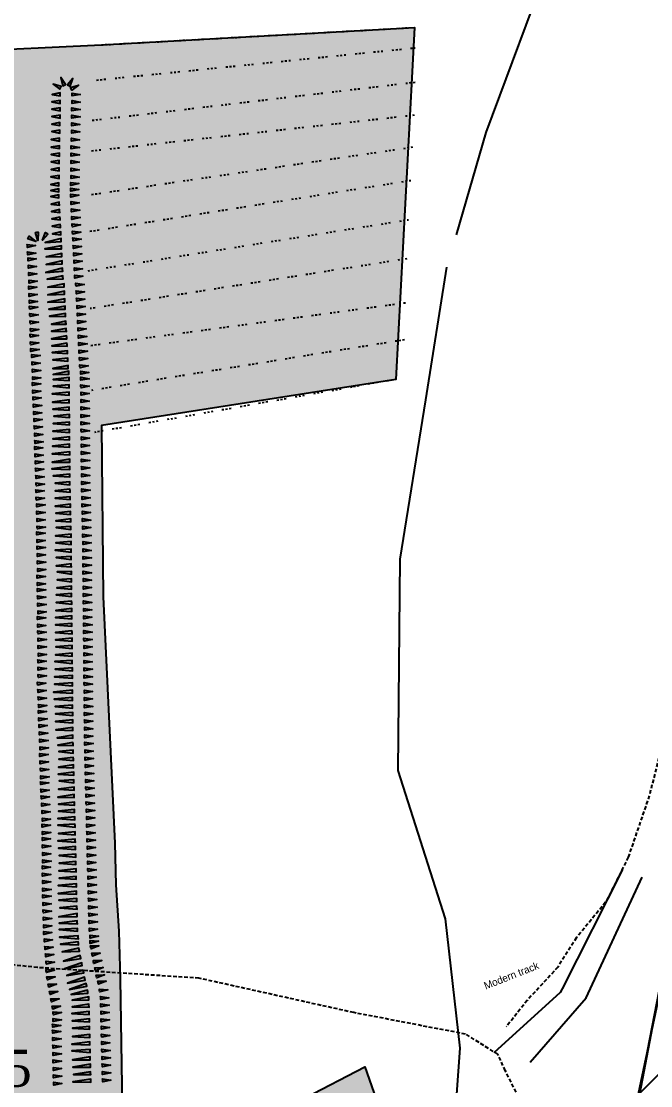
# Model space of a CAD drawing. Header units: feet. Extents: x 442639 to 445151, y 513727 to 516000.
# Drawn here: x 443902.2 to 443986.9, y 515028.6 to 515171.8 of the extents above; entities that cross this region are included whole.
import ezdxf

# ---------------------------------------------------------------- set-up
doc = ezdxf.new("R2010")
doc.units = ezdxf.units.FT
doc.header["$MEASUREMENT"] = 0
doc.linetypes.add('DASHED', pattern=[0.75, 0.5, -0.25])
doc.linetypes.add('HMBC3', pattern=[2.5, 0.25, -0.25, 0.25, -0.25, 0.25, -0.25, -1])
for name, color, linetype in [('EARTHWORKS', 7, 'CONTINUOUS'), ('EW_SURVEY2000', 40, 'CONTINUOUS'), ('FIELDBOUNDARY', 82, 'CONTINUOUS'), ('FURROW', 8, 'CONTINUOUS'), ('FW_AREA97', 8, 'CONTINUOUS'), ('HACHURE', 7, 'CONTINUOUS'), ('HEADINGS1', 7, 'CONTINUOUS'), ('PATH', 253, 'DASHED'), ('TRENCH', 1, 'CONTINUOUS')]:
    doc.layers.add(name, color=color, linetype=linetype)
doc.styles.add('MONOTXT', font='txt')
doc.styles.get("Standard").update_dxf_attribs({"font": 'times.ttf', "height": 2})

msp = doc.modelspace()

# ---------------------------------------------------------------- hatches: boundary and pattern name
at = {"layer": 'EW_SURVEY2000', "ltscale": 100}
h = msp.add_hatch(color=256, dxfattribs=at)
h.paths.add_polyline_path([(443387.49, 515117.76), (443401.94, 515116), (443428.8, 515129.76), (443458.44, 515145.99), (443467.66, 515152.82), (443474.37, 515156.42), (443492.59, 515168.41), (443569.23, 515214.18), (443562.84, 515225.56), (443541.17, 515236.56), (443533.13, 515236.09), (443513.75, 515235.02), (443496.67, 515235.9), (443480.54, 515251.5), (443472.45, 515259.77), (443467.05, 515262.62), (443447.75, 515267.72), (443430.83, 515268.38), (443415.83, 515258.34), (443372.53, 515236.03), (443370.21, 515232.87), (443369.84, 515215.28), (443369.89, 515206.05), (443371.86, 515194.23), (443371.9, 515186.32), (443373.79, 515174.04), (443375.62, 515162.58), (443378.06, 515149.15), (443380.23, 515137.18)])
h.paths.add_polyline_path([(443732.42, 514928.62), (443713.77, 514994.29), (443722.92, 515002.16), (443761.16, 515022.47), (443776.2, 515027.21), (443817.07, 515035.39), (443815.52, 515041.61), (443808.05, 515057.77), (443786.61, 515099.57), (443773.95, 515133.47), (443776.08, 515135.75), (443779.01, 515136.47), (443782.79, 515137.54), (443785.77, 515137.81), (443788.71, 515137.99), (443796.4, 515141.4), (443893.94, 515167.78), (443912.95, 515168.66), (443955.12, 515171), (443952.58, 515123.63), (443912.95, 515117.42), (443913.17, 515094.38), (443914.78, 515061.21), (443914.88, 515055.59), (443915.3, 515049.36), (443915.49, 515042.93), (443915.91, 515014.23), (443948.41, 515031.11), (443953.9, 515015.5), (443915.81, 514997.83), (443917.24, 514971.66), (443797.03, 514953.41), (443797.03, 514952.88), (443798.08, 514946.82)])
at = {"layer": 'FW_AREA97', "ltscale": 100}
h = msp.add_hatch(dxfattribs=at)
h.set_pattern_fill('ANSI31', color=8, scale=125, style=0)
h.paths.add_polyline_path([(443587.98, 515216.42), (443587.01, 515217.52), (443572.6, 515207.83), (443554.94, 515197.49), (443537.91, 515187.54), (443512.94, 515172.36), (443493.96, 515160.98), (443460.41, 515139.8), (443431.98, 515122.34), (443414.9, 515111.47), (443405.38, 515106.05), (443399.1, 515103.48), (443393.6, 515101.23), (443388.41, 515100.39), (443382.73, 515099.19), (443382.07, 515096.91), (443382.4, 515095.15), (443383.54, 515088.92), (443383.56, 515083.88), (443382.19, 515078.12), (443381.03, 515073.43), (443384.22, 515057.63), (443318.71, 515029.56), (443254, 515002.67), (443234.43, 514993.64), (443208.08, 514982), (443180.76, 514970.83), (443151.71, 514959.13), (443125.98, 514948.74), (443135.65, 514903.45), (443139.61, 514884.67), (443178.62, 514701.91), (443209.06, 514703.71), (443226.82, 514704.52), (443230.58, 514708.16), (443242.22, 514710.21), (443252.61, 514710.95), (443261.81, 514711.15), (443272.89, 514709.47), (443279.94, 514710.57), (443284.83, 514712.06), (443293.88, 514712.38), (443306.49, 514711.4), (443312.9, 514711.58), (443321.46, 514712.02), (443331.49, 514712.65), (443343.24, 514714.16), (443419.66, 514722.59), (443437.93, 514724.52), (443451.34, 514726.38), (443463.09, 514728.09), (443474.14, 514729.71), (443483.15, 514730.81), (443493.31, 514731.46), (443499.82, 514717.34), (443505.96, 514717.73), (443516.9, 514718.8), (443528.37, 514721.11), (443537.76, 514722.36), (443555.62, 514723.33), (443565.19, 514722.57), (443571.9, 514721.98), (443575.66, 514722.2), (443577.3, 514722.3), (443621.21, 514712.31), (443656.08, 514706.29), (443682.6, 514701.88), (443707.12, 514697.61), (443718.23, 514696.19), (443714.65, 514598.29), (443713.04, 514556.32), (443712.42, 514504.67), (443712.31, 514456.32), (443712.23, 514418.29), (443716.39, 514403.7), (443727.18, 514401.07), (443733.59, 514379.74), (443741.52, 514358.02), (443744.91, 514351.83), (443767.7, 514356.86), (443784.61, 514360.77), (443804.5, 514365.45), (443826.87, 514370.79), (443845.14, 514375.04), (443861.88, 514378.9), (443915.08, 514200), (443906.52, 514038.62), (443921, 514037.3), (443931.51, 514036.69), (443947.55, 514036.81), (443967.07, 514036.93), (443981.75, 514037.93), (444001.14, 514037.55), (444024.02, 514034.04), (444038.94, 514033.83), (444056.89, 514033.62), (444074.8, 514033.06), (444089.09, 514031.85), (444101.61, 514031.79), (444113.95, 514032.79), (444123.01, 514034.11), (444123.49, 514029.37), (444179.61, 514028.12), (444375.8, 514023.78), (444377.95, 514033.21), (444378.25, 514062.76), (444378.09, 514070.07), (444377.95, 514077.67), (444378.36, 514088.65), (444378.86, 514096.5), (444379.9, 514103.88), (444382.11, 514122.09), (444382.78, 514132.46), (444385.05, 514147.01), (444387.53, 514164.56), (444389.71, 514186.92), (444391.96, 514209.43), (444393.19, 514220.45), (444393.63, 514228.98), (444395.34, 514261.94), (444396.72, 514283.83), (444397.38, 514301.94), (444396.77, 514312.79), (444397.09, 514320.18), (444397.47, 514332.25), (444395.48, 514362.22), (444394.14, 514387.13), (444391.23, 514408.39), (444396.92, 514413.69), (444401.22, 514435.02), (444402.77, 514457.91), (444405.47, 514495.24), (444410.11, 514529.55), (444417.17, 514561.61), (444433.17, 514600.37), (444445.84, 514629.85), (444455.11, 514659.04), (444464.29, 514692.27), (444472.22, 514718.6), (444475.44, 514733.88), (444488.39, 514761.65), (444498.75, 514784.17), (444527.77, 514804.41), (444584.34, 514844.97), (444588.42, 514851.99), (444592.66, 514859.27), (444594.77, 514862.5), (444596.98, 514866.39), (444598.72, 514870.61), (444611.21, 514897.78), (444621.23, 514922.34), (444629.07, 514942.42), (444635.48, 514956.79), (444636.39, 514966.77), (444638.56, 514973.33), (444644.32, 514984.92), (444649.1, 514996.08), (444581.11, 515024.08), (444596.39, 515068.32), (444336.75, 515100), (444319.51, 515100.56), (444303.71, 515101.47), (444281.57, 515103.67), (444245.74, 515107.23), (444205.94, 515110.68), (444194.37, 515112.26), (444162.32, 515117.02), (444139.13, 515119.15), (444119.95, 515119.97), (444093.77, 515121.63), (444085.46, 515122.11), (444057.94, 515138.01), (444004.9, 515142.77), (444002.01, 515131.64), (444000, 515122.42), (443999.07, 515110.47), (443998.89, 515097.84), (443997.84, 515086.91), (443992.67, 515065.27), (443985.83, 515030.17), (443974.5, 514977.22), (443969.91, 514974.09), (443965.16, 514973.73), (443962.39, 514975.36), (443950.05, 514978.69), (443943.97, 514976.45), (443795.15, 514953.04), (443786.9, 514952.36), (443728.66, 514937.26), (443713.62, 514985.75), (443699.92, 514992.36), (443696.24, 515003), (443692.28, 515017.76), (443687.48, 515027.81), (443679.88, 515041.36), (443672.69, 515053.24), (443666.54, 515059.22), (443649.37, 515102.32), (443639.18, 515121.19), (443626.88, 515153.74), (443593.81, 515207.04)])
at = {"layer": 'TRENCH', "ltscale": 100}
h = msp.add_hatch(color=256, dxfattribs=at)
h.paths.add_polyline_path([(443444.35, 515139.57), (443443.37, 515141.01), (443407.55, 515121.49), (443408.2, 515120.09)])
h.paths.add_polyline_path([(443483.25, 515162), (443484.9, 515162.65), (443466.73, 515198.21), (443465.42, 515197.54)])
h.paths.add_polyline_path([(443517.75, 515184.37), (443518.62, 515182.72), (443550.31, 515203.13), (443548.72, 515204.45)])
h.paths.add_polyline_path([(443679.5, 515139.26), (443681.18, 515139.75), (443643.75, 515232.77), (443642.15, 515232.13)], flags=17)
h.paths.add_polyline_path([(443560.1, 515195.09), (443558.69, 515195.42), (443539.71, 515085.73), (443541.12, 515085.45)])
h.paths.add_polyline_path([(443441.82, 515053.5), (443442.37, 515054.81), (443429.88, 515059.6), (443429.55, 515058.14)])
h.paths.add_polyline_path([(443454.4, 515012.92), (443453.08, 515013.42), (443457.19, 515024.46), (443458.55, 515023.95)])
h.paths.add_polyline_path([(443526.59, 515085.07), (443525.15, 515084.89), (443540.61, 514936.24), (443542.14, 514936.49)])
h.paths.add_polyline_path([(443457.83, 514965.49), (443457.32, 514966.92), (443420.54, 514952.89), (443421.04, 514951.48)])
h.paths.add_polyline_path([(443586.69, 515064.09), (443587.93, 515064.66), (443598.83, 515036.69), (443597.52, 515036.26)])
h.paths.add_polyline_path([(443642.33, 515065.43), (443642.18, 515063.91), (443602.51, 515066.57), (443602.62, 515068.05)], flags=17)
h.paths.add_polyline_path([(443629.65, 515090.05), (443628.27, 515090.17), (443629.1, 515100.32), (443630.55, 515100.23)], flags=17)
h.paths.add_polyline_path([(443641.9, 515046.46), (443640.78, 515027.02), (443642.26, 515026.96), (443643.41, 515046.53)], flags=17)
h.paths.add_polyline_path([(443613.37, 514921.6), (443614.82, 514922.26), (443652.75, 514829.5), (443651.11, 514829.19)])
h.paths.add_polyline_path([(443748.7, 514887.44), (443747.54, 514886.42), (443800.31, 514826.51), (443801.53, 514827.65)])
h.paths.add_polyline_path([(443778.33, 515074.97), (443776.55, 515074.41), (443773.7, 515090.48), (443775.7, 515091.08)], flags=17)
h.paths.add_polyline_path([(443871.28, 515019.2), (443870.52, 515017.46), (443849.05, 515029.42), (443850.46, 515031.68)], flags=17)
h.paths.add_polyline_path([(443847.13, 515072.65), (443845.19, 515072.04), (443842.71, 515082.19), (443845.17, 515082.53)], flags=17)
h.paths.add_polyline_path([(444045.31, 514982.3), (444049.13, 514979.07), (444045.89, 514975.25), (444042.08, 514978.49)])
h.paths.add_polyline_path([(444115.96, 514979.57), (444120.01, 514982.5), (444122.94, 514978.45), (444118.9, 514975.52)])
h.paths.add_polyline_path([(444190.81, 514982.44), (444195.11, 514984.99), (444197.66, 514980.69), (444193.36, 514978.14)])
h.paths.add_polyline_path([(444048.71, 515084.2), (444052.38, 515087.59), (444055.78, 515083.92), (444052.1, 515080.52)])
h.paths.add_polyline_path([(444124.08, 515073.63), (444128.31, 515076.3), (444130.97, 515072.06), (444126.74, 515069.4)])
h.paths.add_polyline_path([(444049.72, 515169.78), (444054.69, 515170.27), (444055.18, 515165.3), (444050.21, 515164.81)])
h.paths.add_polyline_path([(444115.39, 515183.69), (444119.42, 515186.65), (444122.38, 515182.62), (444118.35, 515179.66)])
h.paths.add_polyline_path([(444185.17, 515149.89), (444188.84, 515153.29), (444192.23, 515149.62), (444188.56, 515146.22)])
edge = h.paths.add_edge_path()
edge.add_line((443661.11, 515245.62), (443660.64, 515247.34))
edge.add_line((443660.64, 515247.34), (443648.08, 515241.69))
edge.add_line((443648.08, 515241.69), (443637.36, 515236.49))
edge.add_line((443637.36, 515236.49), (443624.81, 515229.89))
edge.add_line((443624.81, 515229.89), (443612.5, 515223.26))
edge.add_line((443612.5, 515223.26), (443598.3, 515215.38))
edge.add_line((443598.3, 515215.38), (443599.54, 515213.85))
edge.add_line((443599.54, 515213.85), (443610.28, 515220.16))
edge.add_line((443610.28, 515220.16), (443621.44, 515226.21))
edge.add_line((443621.44, 515226.21), (443632.1, 515231.88))
edge.add_line((443632.1, 515231.88), (443644.21, 515237.87))
edge.add_line((443644.21, 515237.87), (443661.11, 515245.62))
edge.add_line((443876.09, 514893.12), (443976.09, 514893.12))

# ---------------------------------------------------------------- linework, layer by layer
at = {"layer": 'EARTHWORKS', "linetype": 'Continuous'}
for points in [[(443983.12, 515057.66), (443975, 515041.6), (443974.73, 515041.12), (443965.77, 515033)], [(443970.66, 515031.72), (443978.22, 515040.4), (443985.77, 515056.63)]]:
    msp.add_lwpolyline(points, dxfattribs=at)
at = {"layer": 'EW_SURVEY2000', "ltscale": 100}
msp.add_lwpolyline([(443893.94, 515167.78), (443912.95, 515168.66), (443955.12, 515171), (443952.58, 515123.63), (443912.95, 515117.42), (443913.17, 515094.38), (443914.78, 515061.21), (443914.88, 515055.59), (443915.3, 515049.36), (443915.49, 515042.93), (443915.91, 515014.23), (443948.41, 515031.11), (443953.9, 515015.5)], dxfattribs=at)
at = {"layer": 'FIELDBOUNDARY'}
for points in [[(443960.76, 515143.11), (443964.74, 515156.85), (443973.68, 515180.85), (443981.08, 515199.46), (443989.48, 515217.07), (443997.07, 515233.09), (444002.92, 515242.43), (444010.5, 515257.45), (444024.83, 515298.28), (444035.99, 515326.45), (444045.35, 515354.13), (444052.84, 515370.35), (444070.7, 515400.97), (444083.12, 515423.85)], [(443866.74, 514695.7), (443869.85, 514708.88), (443876.04, 514724.71), (443883.49, 514749.41), (443894.28, 514782.87), (443908.53, 514810.13), (443919.85, 514832.71), (443932.48, 514857.97), (443941.5, 514879.17), (443950.51, 514898.97), (443956.09, 514912.61), (443956.58, 514926.68), (443954.74, 514952.04), (443954.82, 514978.58), (443957.66, 515002.22), (443960.82, 515027.44), (443961.26, 515033.63), (443959.27, 515051.01), (443952.91, 515071.01), (443953.2, 515099.45), (443956.63, 515120.88), (443959.44, 515138.73)], [(443728.8, 514936.8), (443790.39, 514953.29), (443801.06, 514952.73), (443937.13, 514974.91), (443944.02, 514976.46), (443950.13, 514978.71), (443954.91, 514977.78), (443961.09, 514976.15), (443965.06, 514973.73), (443969.96, 514974.1), (443973.06, 514975.37), (443978.19, 514981.93), (443978.63, 514988.81), (443979.58, 514996.69), (443999.31, 515100.05)]]:
    msp.add_lwpolyline(points, dxfattribs=at)
at = {"layer": 'FIELDBOUNDARY', "linetype": 'Continuous', "ltscale": 100}
msp.add_lwpolyline([(443973.1, 514970.06), (444016, 515172.67)], dxfattribs=at)
at = {"layer": 'FURROW', "linetype": 'HMBC3', "flags": 128}
for points in [[(443912.95, 515168.66), (443955.12, 515171)], [(443912.3, 515163.92), (443955.21, 515168.27)], [(443911.73, 515158.51), (443955.57, 515163.69)], [(443911.64, 515154.4), (443955.67, 515159.29)], [(443911.62, 515148.52), (443955.4, 515154.99)], [(443911.41, 515143.57), (443955.15, 515150.51)], [(443911.15, 515138.26), (443954.31, 515145.13)], [(443954.08, 515139.87), (443911.46, 515133.16)], [(443911.53, 515128.21), (443953.9, 515133.96)], [(443953.74, 515128.96), (443911.62, 515122.16)], [(443952.58, 515123.63), (443912.04, 515116.5)]]:
    msp.add_lwpolyline(points, dxfattribs=at)
at = {"layer": 'FW_AREA97', "color": 8, "ltscale": 100}
msp.add_lwpolyline([(443992.67, 515065.27), (443985.83, 515030.17), (443974.5, 514977.22)], dxfattribs=at)
at = {"layer": 'HACHURE', "ltscale": 100}
for points in [[(443907.44, 515162.89), (443907.53, 515163.06), (443906.46, 515163.39), (443907.34, 515162.71)], [(443907.92, 515163.23), (443908.1, 515163.31), (443907.49, 515164.25), (443907.74, 515163.16)], [(443908.56, 515163.19), (443908.74, 515163.09), (443909.1, 515164.15), (443908.39, 515163.28)], [(443908.89, 515162.76), (443908.8, 515162.94), (443909.88, 515163.24), (443908.97, 515162.58)], [(443907.41, 515161.99), (443907.41, 515162.19), (443906.31, 515162), (443907.41, 515161.79)], [(443909.01, 515161.98), (443909.01, 515162.18), (443910.11, 515161.96), (443909.01, 515161.78)], [(443907.4, 515160.99), (443907.4, 515161.19), (443906.3, 515161), (443907.4, 515160.79)], [(443909, 515160.98), (443909, 515161.18), (443910.1, 515160.96), (443909, 515160.78)], [(443907.38, 515158.99), (443907.38, 515159.19), (443906.28, 515159), (443907.38, 515158.79)], [(443907.39, 515159.99), (443907.39, 515160.19), (443906.29, 515160), (443907.39, 515159.79)], [(443908.98, 515158.98), (443908.98, 515159.18), (443910.08, 515158.96), (443908.98, 515158.78)], [(443908.99, 515159.98), (443908.99, 515160.18), (443910.09, 515159.96), (443908.99, 515159.78)], [(443907.37, 515157.99), (443907.37, 515158.19), (443906.27, 515158), (443907.37, 515157.79)], [(443908.97, 515157.98), (443908.97, 515158.18), (443910.07, 515157.96), (443908.97, 515157.78)], [(443907.31, 515155.89), (443907.31, 515156.09), (443906.21, 515155.9), (443907.31, 515155.69)], [(443907.36, 515156.99), (443907.36, 515157.19), (443906.26, 515157), (443907.36, 515156.79)], [(443908.91, 515155.88), (443908.91, 515156.08), (443910.01, 515155.86), (443908.91, 515155.68)], [(443908.96, 515156.98), (443908.96, 515157.18), (443910.06, 515156.96), (443908.96, 515156.78)], [(443907.3, 515154.89), (443907.3, 515155.09), (443906.2, 515154.9), (443907.3, 515154.69)], [(443908.9, 515154.88), (443908.9, 515155.08), (443910, 515154.86), (443908.9, 515154.68)], [(443907.29, 515153.89), (443907.29, 515154.09), (443906.19, 515153.9), (443907.29, 515153.69)], [(443908.89, 515153.88), (443908.89, 515154.08), (443909.99, 515153.86), (443908.89, 515153.68)], [(443907.27, 515151.89), (443907.27, 515152.09), (443906.17, 515151.9), (443907.27, 515151.69)], [(443907.28, 515152.89), (443907.28, 515153.09), (443906.18, 515152.9), (443907.28, 515152.69)], [(443908.87, 515151.88), (443908.87, 515152.08), (443909.97, 515151.86), (443908.87, 515151.68)], [(443908.88, 515152.88), (443908.88, 515153.08), (443909.98, 515152.86), (443908.88, 515152.68)], [(443907.26, 515150.89), (443907.26, 515151.09), (443906.16, 515150.9), (443907.26, 515150.69)], [(443908.86, 515150.88), (443908.86, 515151.08), (443909.96, 515150.86), (443908.86, 515150.68)], [(443907.23, 515149.9), (443907.23, 515150.1), (443906.13, 515149.87), (443907.24, 515149.7)], [(443907.23, 515149.1), (443907.23, 515149.3), (443906.13, 515149.07), (443907.24, 515148.9)], [(443908.83, 515149.95), (443908.83, 515150.15), (443909.93, 515149.98), (443908.84, 515149.75)], [(443908.83, 515149.15), (443908.83, 515149.35), (443909.93, 515149.18), (443908.84, 515148.95)], [(443907.23, 515148.29), (443907.22, 515148.49), (443906.13, 515148.23), (443907.24, 515148.09)], [(443907.28, 515147.29), (443907.27, 515147.49), (443906.18, 515147.23), (443907.29, 515147.09)], [(443908.83, 515148.37), (443908.82, 515148.57), (443909.93, 515148.42), (443908.84, 515148.17)], [(443908.88, 515147.37), (443908.87, 515147.57), (443909.98, 515147.42), (443908.89, 515147.17)], [(443907.33, 515146.29), (443907.32, 515146.49), (443906.23, 515146.24), (443907.34, 515146.09)], [(443908.93, 515146.37), (443908.92, 515146.57), (443910.03, 515146.42), (443908.94, 515146.17)], [(443907.38, 515145.29), (443907.37, 515145.49), (443906.28, 515145.24), (443907.39, 515145.09)], [(443908.98, 515145.37), (443908.97, 515145.57), (443910.08, 515145.43), (443908.99, 515145.17)], [(443909.03, 515144.37), (443909.02, 515144.57), (443910.13, 515144.43), (443909.04, 515144.17)], [(443904.27, 515143.44), (443904.46, 515143.46), (443904.4, 515142.35), (443904.07, 515143.41)], [(443905.59, 515143.31), (443905.76, 515143.2), (443905.01, 515142.37), (443905.42, 515143.41)], [(443907.43, 515144.29), (443907.42, 515144.49), (443906.33, 515144.24), (443907.44, 515144.09)], [(443907.48, 515143.29), (443907.47, 515143.49), (443906.38, 515143.24), (443907.49, 515143.09)], [(443909.08, 515143.37), (443909.07, 515143.57), (443910.17, 515143.43), (443909.09, 515143.17)], [(443902.99, 515141.59), (443902.98, 515141.79), (443904.09, 515141.64), (443903, 515141.39)], [(443903.15, 515142.73), (443903.24, 515142.9), (443904.11, 515142.19), (443903.05, 515142.55)], [(443907.53, 515142.39), (443907.52, 515142.59), (443905.39, 515142.08), (443907.54, 515142.19)], [(443909.13, 515142.47), (443909.12, 515142.67), (443910.23, 515142.52), (443909.14, 515142.27)], [(443909.18, 515141.47), (443909.17, 515141.67), (443910.28, 515141.52), (443909.19, 515141.27)], [(443903.03, 515140.6), (443903.02, 515140.8), (443904.13, 515140.64), (443903.04, 515140.4)], [(443907.58, 515141.39), (443907.57, 515141.59), (443905.33, 515141.19), (443907.59, 515141.19)], [(443907.63, 515140.39), (443907.62, 515140.59), (443905.5, 515140.12), (443907.64, 515140.19)], [(443909.23, 515140.47), (443909.22, 515140.67), (443910.33, 515140.52), (443909.24, 515140.27)], [(443903.09, 515139.79), (443903.08, 515139.99), (443904.19, 515139.84), (443903.1, 515139.59)], [(443903.13, 515138.8), (443903.12, 515139), (443904.23, 515138.84), (443903.14, 515138.6)], [(443907.68, 515139.39), (443907.67, 515139.59), (443905.5, 515139.09), (443907.69, 515139.19)], [(443909.28, 515139.47), (443909.27, 515139.67), (443910.38, 515139.53), (443909.29, 515139.27)], [(443903.18, 515137.8), (443903.17, 515138), (443904.28, 515137.84), (443903.19, 515137.6)], [(443907.73, 515138.39), (443907.72, 515138.59), (443905.47, 515138.01), (443907.74, 515138.19)], [(443907.78, 515137.39), (443907.77, 515137.59), (443905.64, 515137.13), (443907.79, 515137.19)], [(443909.33, 515138.47), (443909.32, 515138.67), (443910.43, 515138.53), (443909.34, 515138.27)], [(443909.38, 515137.47), (443909.37, 515137.67), (443910.47, 515137.53), (443909.39, 515137.27)], [(443903.18, 515136), (443903.17, 515136.2), (443904.28, 515136.04), (443903.19, 515135.8)], [(443903.22, 515136.8), (443903.21, 515137), (443904.32, 515136.84), (443903.23, 515136.6)], [(443907.93, 515136.29), (443907.92, 515136.49), (443905.72, 515136.05), (443907.94, 515136.09)], [(443909.53, 515136.37), (443909.52, 515136.57), (443910.63, 515136.42), (443909.54, 515136.17)], [(443903.22, 515135), (443903.22, 515135.2), (443904.32, 515135.04), (443903.23, 515134.8)], [(443907.98, 515135.29), (443907.97, 515135.49), (443905.75, 515135), (443907.99, 515135.09)], [(443908.03, 515134.29), (443908.02, 515134.49), (443905.75, 515134.01), (443908.04, 515134.09)], [(443909.58, 515135.37), (443909.57, 515135.57), (443910.68, 515135.42), (443909.59, 515135.17)], [(443909.63, 515134.37), (443909.62, 515134.57), (443910.73, 515134.42), (443909.64, 515134.17)], [(443903.27, 515134.09), (443903.26, 515134.29), (443904.36, 515134.14), (443903.27, 515133.89)], [(443903.29, 515133.29), (443903.28, 515133.49), (443904.39, 515133.34), (443903.3, 515133.09)], [(443908.08, 515133.29), (443908.07, 515133.49), (443905.89, 515133.09), (443908.09, 515133.09)], [(443909.68, 515133.37), (443909.67, 515133.57), (443910.78, 515133.43), (443909.69, 515133.17)], [(443903.33, 515132.3), (443903.32, 515132.5), (443904.43, 515132.34), (443903.34, 515132.1)], [(443908.13, 515132.29), (443908.12, 515132.49), (443905.97, 515132.15), (443908.14, 515132.09)], [(443909.73, 515132.37), (443909.72, 515132.57), (443910.83, 515132.43), (443909.74, 515132.17)], [(443903.38, 515131.3), (443903.37, 515131.5), (443904.48, 515131.34), (443903.39, 515131.1)], [(443903.42, 515130.3), (443903.41, 515130.5), (443904.52, 515130.34), (443903.43, 515130.1)], [(443908.18, 515131.29), (443908.17, 515131.49), (443906.25, 515131.05), (443908.19, 515131.09)], [(443908.23, 515130.3), (443908.22, 515130.49), (443906.25, 515130.12), (443908.24, 515130.1)], [(443909.78, 515131.37), (443909.77, 515131.57), (443910.87, 515131.43), (443909.79, 515131.17)], [(443909.83, 515130.37), (443909.82, 515130.57), (443910.92, 515130.43), (443909.84, 515130.17)], [(443903.38, 515129.5), (443903.37, 515129.7), (443904.48, 515129.54), (443903.39, 515129.3)], [(443908.28, 515129.3), (443908.27, 515129.5), (443906.25, 515129.09), (443908.29, 515129.1)], [(443909.88, 515129.38), (443909.87, 515129.58), (443910.97, 515129.43), (443909.89, 515129.18)], [(443903.42, 515128.5), (443903.42, 515128.7), (443904.52, 515128.54), (443903.43, 515128.3)], [(443903.47, 515127.59), (443903.46, 515127.79), (443904.56, 515127.64), (443903.47, 515127.39)], [(443908.33, 515128.3), (443908.32, 515128.5), (443906.28, 515128.16), (443908.34, 515128.1)], [(443908.38, 515127.3), (443908.37, 515127.5), (443906.34, 515127.24), (443908.39, 515127.1)], [(443909.92, 515128.38), (443909.91, 515128.58), (443911.02, 515128.43), (443909.93, 515128.18)], [(443909.97, 515127.38), (443909.96, 515127.58), (443911.07, 515127.43), (443909.98, 515127.18)], [(443903.59, 515126.79), (443903.58, 515126.99), (443904.69, 515126.84), (443903.6, 515126.59)], [(443903.63, 515125.8), (443903.62, 515126), (443904.73, 515125.84), (443903.64, 515125.6)], [(443908.43, 515126.3), (443908.42, 515126.5), (443906.41, 515126.25), (443908.44, 515126.1)], [(443910.02, 515126.38), (443910.01, 515126.58), (443911.12, 515126.43), (443910.03, 515126.18)], [(443903.68, 515124.8), (443903.67, 515125), (443904.78, 515124.84), (443903.69, 515124.6)], [(443908.48, 515125.3), (443908.47, 515125.5), (443906.41, 515125.09), (443908.49, 515125.1)], [(443908.58, 515124.52), (443908.57, 515124.72), (443906.48, 515124.29), (443908.58, 515124.32)], [(443910.07, 515125.38), (443910.06, 515125.58), (443911.17, 515125.44), (443910.08, 515125.18)], [(443910.18, 515124.56), (443910.17, 515124.76), (443911.28, 515124.58), (443910.18, 515124.36)], [(443903.68, 515123), (443903.67, 515123.2), (443904.78, 515123.04), (443903.69, 515122.8)], [(443903.72, 515123.8), (443903.71, 515124), (443904.82, 515123.84), (443903.73, 515123.6)], [(443908.6, 515123.7), (443908.59, 515123.9), (443906.48, 515123.63), (443908.6, 515123.5)], [(443910.2, 515123.72), (443910.19, 515123.92), (443911.3, 515123.72), (443910.2, 515123.52)], [(443903.72, 515122), (443903.72, 515122.2), (443904.82, 515122.04), (443903.73, 515121.8)], [(443908.61, 515121.7), (443908.61, 515121.9), (443906.34, 515121.71), (443908.61, 515121.5)], [(443908.6, 515122.7), (443908.6, 515122.9), (443906.44, 515122.71), (443908.61, 515122.5)], [(443910.2, 515122.72), (443910.2, 515122.92), (443911.3, 515122.72), (443910.21, 515122.52)], [(443910.21, 515121.72), (443910.21, 515121.92), (443911.31, 515121.72), (443910.21, 515121.52)], [(443903.77, 515121.09), (443903.76, 515121.29), (443904.86, 515121.14), (443903.77, 515120.89)], [(443903.81, 515120.09), (443903.8, 515120.29), (443904.91, 515120.14), (443903.82, 515119.89)], [(443908.62, 515120.7), (443908.62, 515120.9), (443906.38, 515120.59), (443908.62, 515120.5)], [(443910.22, 515120.72), (443910.22, 515120.92), (443911.32, 515120.72), (443910.22, 515120.52)], [(443903.85, 515119.1), (443903.84, 515119.3), (443904.95, 515119.14), (443903.86, 515118.9)], [(443908.63, 515119.7), (443908.63, 515119.9), (443906.43, 515119.64), (443908.63, 515119.5)], [(443908.64, 515118.7), (443908.64, 515118.9), (443906.53, 515118.67), (443908.64, 515118.5)], [(443910.23, 515119.72), (443910.23, 515119.92), (443911.33, 515119.72), (443910.23, 515119.52)], [(443910.24, 515118.72), (443910.24, 515118.92), (443911.34, 515118.72), (443910.24, 515118.52)], [(443903.89, 515118.19), (443903.88, 515118.39), (443904.99, 515118.24), (443903.9, 515117.99)], [(443903.93, 515117.2), (443903.92, 515117.4), (443905.03, 515117.24), (443903.94, 515117)], [(443908.65, 515117.7), (443908.64, 515117.9), (443906.45, 515117.7), (443908.65, 515117.5)], [(443910.25, 515117.72), (443910.24, 515117.92), (443911.35, 515117.72), (443910.25, 515117.52)], [(443903.98, 515116.2), (443903.97, 515116.4), (443905.08, 515116.24), (443903.99, 515116)], [(443908.66, 515115.7), (443908.66, 515115.9), (443906.4, 515115.64), (443908.66, 515115.5)], [(443908.65, 515116.7), (443908.65, 515116.9), (443906.43, 515116.68), (443908.66, 515116.5)], [(443910.25, 515116.72), (443910.25, 515116.92), (443911.35, 515116.72), (443910.26, 515116.52)], [(443910.26, 515115.72), (443910.26, 515115.92), (443911.36, 515115.72), (443910.26, 515115.52)], [(443903.98, 515114.4), (443903.97, 515114.6), (443905.08, 515114.44), (443903.99, 515114.2)], [(443904.02, 515115.2), (443904.01, 515115.4), (443905.12, 515115.24), (443904.03, 515115)], [(443908.67, 515114.7), (443908.67, 515114.9), (443906.35, 515114.65), (443908.67, 515114.5)], [(443910.27, 515114.72), (443910.27, 515114.92), (443911.37, 515114.72), (443910.27, 515114.52)], [(443904.02, 515113.4), (443904.02, 515113.6), (443905.12, 515113.44), (443904.03, 515113.2)], [(443908.68, 515113.7), (443908.68, 515113.9), (443906.33, 515113.63), (443908.68, 515113.5)], [(443910.28, 515113.72), (443910.28, 515113.92), (443911.38, 515113.72), (443910.28, 515113.52)], [(443904.07, 515112.49), (443904.06, 515112.69), (443905.16, 515112.54), (443904.07, 515112.29)], [(443904.11, 515111.49), (443904.1, 515111.69), (443905.21, 515111.54), (443904.12, 515111.29)], [(443908.7, 515111.7), (443908.69, 515111.9), (443906.28, 515111.61), (443908.7, 515111.5)], [(443908.69, 515112.7), (443908.69, 515112.9), (443906.33, 515112.51), (443908.69, 515112.5)], [(443910.29, 515112.72), (443910.29, 515112.92), (443911.39, 515112.72), (443910.29, 515112.52)], [(443910.3, 515111.72), (443910.29, 515111.92), (443911.4, 515111.72), (443910.3, 515111.52)], [(443904.15, 515110.5), (443904.14, 515110.7), (443905.25, 515110.54), (443904.16, 515110.3)], [(443908.7, 515110.7), (443908.7, 515110.9), (443906.48, 515110.67), (443908.71, 515110.5)], [(443910.3, 515110.72), (443910.3, 515110.92), (443911.4, 515110.72), (443910.31, 515110.52)], [(443904.15, 515108.59), (443904.14, 515108.79), (443905.25, 515108.64), (443904.16, 515108.39)], [(443904.19, 515109.5), (443904.19, 515109.7), (443905.29, 515109.54), (443904.2, 515109.3)], [(443908.7, 515109.65), (443908.7, 515109.85), (443906.71, 515109.69), (443908.71, 515109.45)], [(443908.73, 515108.65), (443908.72, 515108.85), (443906.74, 515108.63), (443908.73, 515108.45)], [(443910.3, 515109.69), (443910.3, 515109.89), (443911.4, 515109.71), (443910.31, 515109.49)], [(443910.33, 515108.69), (443910.32, 515108.89), (443911.43, 515108.71), (443910.33, 515108.49)], [(443904.19, 515107.59), (443904.18, 515107.79), (443905.29, 515107.64), (443904.2, 515107.39)], [(443908.75, 515107.65), (443908.75, 515107.85), (443906.74, 515107.67), (443908.76, 515107.45)], [(443910.35, 515107.69), (443910.35, 515107.89), (443911.45, 515107.71), (443910.36, 515107.49)], [(443904.26, 515106.7), (443904.25, 515106.9), (443905.36, 515106.73), (443904.26, 515106.5)], [(443904.28, 515105.7), (443904.27, 515105.9), (443905.38, 515105.73), (443904.28, 515105.5)], [(443908.78, 515106.65), (443908.77, 515106.85), (443906.71, 515106.57), (443908.78, 515106.45)], [(443908.8, 515105.65), (443908.8, 515105.85), (443906.81, 515105.64), (443908.81, 515105.45)], [(443910.38, 515106.69), (443910.37, 515106.89), (443911.48, 515106.71), (443910.38, 515106.49)], [(443910.4, 515105.69), (443910.4, 515105.89), (443911.5, 515105.71), (443910.41, 515105.49)], [(443904.3, 515104.7), (443904.3, 515104.9), (443905.4, 515104.73), (443904.31, 515104.5)], [(443908.83, 515104.65), (443908.82, 515104.85), (443906.81, 515104.58), (443908.83, 515104.45)], [(443910.43, 515104.69), (443910.42, 515104.89), (443911.52, 515104.71), (443910.43, 515104.49)], [(443904.27, 515102.9), (443904.26, 515103.1), (443905.37, 515102.93), (443904.27, 515102.7)], [(443904.32, 515103.7), (443904.32, 515103.9), (443905.42, 515103.73), (443904.33, 515103.5)], [(443908.85, 515103.65), (443908.84, 515103.85), (443906.87, 515103.69), (443908.85, 515103.45)], [(443910.45, 515103.69), (443910.44, 515103.89), (443911.55, 515103.71), (443910.45, 515103.49)], [(443904.29, 515101.9), (443904.29, 515102.1), (443905.39, 515101.93), (443904.3, 515101.7)], [(443908.87, 515102.6), (443908.87, 515102.8), (443906.78, 515102.56), (443908.87, 515102.4)], [(443908.88, 515101.6), (443908.88, 515101.8), (443906.81, 515101.63), (443908.88, 515101.4)], [(443910.47, 515102.62), (443910.47, 515102.82), (443911.57, 515102.62), (443910.47, 515102.42)], [(443910.48, 515101.62), (443910.48, 515101.82), (443911.58, 515101.62), (443910.48, 515101.42)], [(443904.31, 515101), (443904.31, 515101.2), (443905.41, 515101.02), (443904.32, 515100.8)], [(443904.34, 515100), (443904.33, 515100.2), (443905.44, 515100.03), (443904.34, 515099.8)], [(443908.89, 515100.6), (443908.89, 515100.8), (443906.74, 515100.64), (443908.89, 515100.4)], [(443910.49, 515100.62), (443910.49, 515100.82), (443911.59, 515100.62), (443910.49, 515100.42)], [(443904.36, 515099), (443904.36, 515099.2), (443905.46, 515099.03), (443904.36, 515098.8)], [(443908.9, 515099.6), (443908.89, 515099.8), (443906.87, 515099.68), (443908.9, 515099.4)], [(443908.9, 515098.6), (443908.9, 515098.8), (443906.87, 515098.55), (443908.91, 515098.4)], [(443910.5, 515099.62), (443910.49, 515099.82), (443911.6, 515099.62), (443910.5, 515099.42)], [(443910.5, 515098.62), (443910.5, 515098.82), (443911.6, 515098.62), (443910.51, 515098.42)], [(443904.32, 515097.1), (443904.31, 515097.3), (443905.42, 515097.12), (443904.32, 515096.9)], [(443904.38, 515098), (443904.38, 515098.2), (443905.48, 515098.03), (443904.39, 515097.8)], [(443908.91, 515097.6), (443908.91, 515097.8), (443906.99, 515097.73), (443908.91, 515097.4)], [(443910.51, 515097.62), (443910.51, 515097.82), (443911.61, 515097.62), (443910.51, 515097.42)], [(443904.34, 515096.1), (443904.34, 515096.3), (443905.44, 515096.12), (443904.34, 515095.9)], [(443908.92, 515096.6), (443908.92, 515096.8), (443906.99, 515096.64), (443908.92, 515096.4)], [(443910.52, 515096.62), (443910.52, 515096.82), (443911.62, 515096.62), (443910.52, 515096.42)], [(443910.53, 515095.62), (443910.53, 515095.82), (443911.63, 515095.62), (443910.53, 515095.42)], [(443904.36, 515095.3), (443904.35, 515095.5), (443905.46, 515095.33), (443904.36, 515095.1)], [(443904.38, 515094.3), (443904.37, 515094.5), (443905.48, 515094.33), (443904.38, 515094.1)], [(443908.94, 515094.6), (443908.94, 515094.8), (443906.87, 515094.65), (443908.94, 515094.4)], [(443908.93, 515095.6), (443908.93, 515095.8), (443906.95, 515095.58), (443908.93, 515095.4)], [(443910.54, 515094.62), (443910.54, 515094.82), (443911.64, 515094.62), (443910.54, 515094.42)], [(443904.4, 515093.3), (443904.4, 515093.5), (443905.5, 515093.33), (443904.41, 515093.1)], [(443908.95, 515093.6), (443908.94, 515093.8), (443906.87, 515093.59), (443908.95, 515093.4)], [(443910.55, 515093.62), (443910.54, 515093.82), (443911.65, 515093.62), (443910.55, 515093.42)], [(443904.37, 515091.5), (443904.36, 515091.7), (443905.47, 515091.53), (443904.37, 515091.3)], [(443904.42, 515092.3), (443904.42, 515092.5), (443905.52, 515092.33), (443904.43, 515092.1)], [(443908.98, 515091.6), (443908.98, 515091.8), (443906.79, 515091.6), (443908.98, 515091.4)], [(443908.97, 515092.6), (443908.97, 515092.8), (443906.83, 515092.54), (443908.97, 515092.4)], [(443910.57, 515092.62), (443910.57, 515092.82), (443911.67, 515092.62), (443910.57, 515092.42)], [(443910.58, 515091.62), (443910.58, 515091.82), (443911.68, 515091.62), (443910.58, 515091.42)], [(443904.39, 515090.5), (443904.39, 515090.7), (443905.49, 515090.53), (443904.4, 515090.3)], [(443908.99, 515090.6), (443908.99, 515090.8), (443906.79, 515090.59), (443908.99, 515090.4)], [(443910.59, 515090.62), (443910.59, 515090.82), (443911.69, 515090.62), (443910.59, 515090.42)], [(443904.41, 515089.6), (443904.41, 515089.8), (443905.51, 515089.62), (443904.42, 515089.4)], [(443904.44, 515088.6), (443904.43, 515088.8), (443905.54, 515088.63), (443904.44, 515088.4)], [(443909, 515089.6), (443908.99, 515089.8), (443906.75, 515089.57), (443909, 515089.4)], [(443909, 515088.6), (443909, 515088.8), (443906.79, 515088.6), (443909.01, 515088.4)], [(443910.6, 515089.62), (443910.59, 515089.82), (443911.7, 515089.62), (443910.6, 515089.42)], [(443910.6, 515088.62), (443910.6, 515088.82), (443911.7, 515088.62), (443910.61, 515088.42)], [(443904.46, 515087.6), (443904.46, 515087.8), (443905.56, 515087.63), (443904.46, 515087.4)], [(443909.01, 515087.6), (443909.01, 515087.8), (443906.83, 515087.62), (443909.01, 515087.4)], [(443910.61, 515087.62), (443910.61, 515087.82), (443911.71, 515087.62), (443910.61, 515087.42)], [(443904.42, 515085.7), (443904.41, 515085.9), (443905.52, 515085.72), (443904.42, 515085.5)], [(443904.48, 515086.6), (443904.48, 515086.8), (443905.58, 515086.63), (443904.49, 515086.4)], [(443909.03, 515085.6), (443909.03, 515085.8), (443906.67, 515085.65), (443909.03, 515085.4)], [(443909.02, 515086.6), (443909.02, 515086.8), (443906.79, 515086.57), (443909.02, 515086.4)], [(443910.62, 515086.62), (443910.62, 515086.82), (443911.72, 515086.62), (443910.62, 515086.42)], [(443910.63, 515085.62), (443910.63, 515085.82), (443911.73, 515085.62), (443910.63, 515085.42)], [(443904.44, 515084.7), (443904.44, 515084.9), (443905.54, 515084.72), (443904.44, 515084.5)], [(443909.04, 515084.6), (443909.04, 515084.8), (443906.74, 515084.64), (443909.04, 515084.4)], [(443910.64, 515084.62), (443910.64, 515084.82), (443911.74, 515084.62), (443910.64, 515084.42)], [(443904.46, 515083.7), (443904.46, 515083.9), (443905.56, 515083.72), (443904.47, 515083.5)], [(443909.05, 515083.6), (443909.04, 515083.8), (443906.65, 515083.61), (443909.05, 515083.4)], [(443910.65, 515083.62), (443910.64, 515083.82), (443911.75, 515083.62), (443910.65, 515083.42)], [(443904.37, 515082.68), (443904.36, 515082.88), (443905.47, 515082.74), (443904.38, 515082.49)], [(443904.42, 515081.69), (443904.41, 515081.89), (443905.52, 515081.74), (443904.43, 515081.49)], [(443909.06, 515081.6), (443909.06, 515081.8), (443906.51, 515081.54), (443909.06, 515081.4)], [(443909.05, 515082.6), (443909.05, 515082.8), (443906.65, 515082.6), (443909.06, 515082.4)], [(443910.65, 515082.62), (443910.65, 515082.82), (443911.75, 515082.62), (443910.66, 515082.42)], [(443910.66, 515081.62), (443910.66, 515081.82), (443911.76, 515081.62), (443910.66, 515081.42)], [(443904.47, 515080.69), (443904.46, 515080.89), (443905.57, 515080.74), (443904.48, 515080.49)], [(443909.07, 515080.6), (443909.07, 515080.8), (443906.58, 515080.6), (443909.07, 515080.4)], [(443910.67, 515080.62), (443910.67, 515080.82), (443911.77, 515080.62), (443910.67, 515080.42)], [(443904.48, 515078.89), (443904.47, 515079.09), (443905.58, 515078.94), (443904.49, 515078.69)], [(443904.51, 515079.69), (443904.5, 515079.89), (443905.61, 515079.74), (443904.52, 515079.49)], [(443909.08, 515079.6), (443909.08, 515079.8), (443906.74, 515079.59), (443909.08, 515079.4)], [(443909.09, 515078.6), (443909.09, 515078.8), (443906.79, 515078.62), (443909.09, 515078.4)], [(443910.68, 515079.62), (443910.68, 515079.82), (443911.78, 515079.62), (443910.68, 515079.42)], [(443910.69, 515078.62), (443910.69, 515078.82), (443911.79, 515078.62), (443910.69, 515078.42)], [(443904.53, 515077.89), (443904.52, 515078.09), (443905.63, 515077.94), (443904.54, 515077.69)], [(443904.57, 515076.98), (443904.56, 515077.18), (443905.67, 515077.04), (443904.58, 515076.79)], [(443909.1, 515077.6), (443909.09, 515077.8), (443906.77, 515077.61), (443909.1, 515077.4)], [(443910.7, 515077.62), (443910.69, 515077.82), (443911.8, 515077.62), (443910.7, 515077.42)], [(443904.62, 515075.99), (443904.61, 515076.19), (443905.72, 515076.04), (443904.63, 515075.79)], [(443909.1, 515076.6), (443909.1, 515076.8), (443906.83, 515076.45), (443909.11, 515076.4)], [(443909.1, 515075.55), (443909.1, 515075.75), (443906.98, 515075.4), (443909.11, 515075.35)], [(443910.7, 515076.62), (443910.7, 515076.82), (443911.8, 515076.62), (443910.71, 515076.42)], [(443910.7, 515075.59), (443910.7, 515075.79), (443911.8, 515075.61), (443910.71, 515075.39)], [(443904.67, 515074.99), (443904.66, 515075.19), (443905.77, 515075.04), (443904.68, 515074.79)], [(443909.13, 515074.55), (443909.12, 515074.75), (443907.09, 515074.39), (443909.13, 515074.35)], [(443910.73, 515074.59), (443910.72, 515074.79), (443911.83, 515074.61), (443910.73, 515074.39)], [(443904.67, 515073.08), (443904.66, 515073.28), (443905.77, 515073.14), (443904.68, 515072.89)], [(443904.71, 515073.99), (443904.7, 515074.19), (443905.81, 515074.04), (443904.72, 515073.79)], [(443909.15, 515073.55), (443909.15, 515073.75), (443907.21, 515073.55), (443909.16, 515073.35)], [(443910.75, 515073.59), (443910.75, 515073.79), (443911.85, 515073.61), (443910.76, 515073.39)], [(443904.72, 515072.09), (443904.71, 515072.29), (443905.82, 515072.14), (443904.73, 515071.89)], [(443909.2, 515071.55), (443909.2, 515071.75), (443907.18, 515071.43), (443909.21, 515071.35)], [(443909.18, 515072.55), (443909.17, 515072.75), (443907.21, 515072.5), (443909.18, 515072.35)], [(443910.78, 515072.59), (443910.77, 515072.79), (443911.88, 515072.61), (443910.78, 515072.39)], [(443910.8, 515071.59), (443910.8, 515071.79), (443911.9, 515071.61), (443910.81, 515071.39)], [(443904.77, 515071.09), (443904.76, 515071.29), (443905.87, 515071.14), (443904.78, 515070.89)], [(443904.81, 515070.09), (443904.8, 515070.29), (443905.91, 515070.14), (443904.82, 515069.89)], [(443909.23, 515070.55), (443909.22, 515070.75), (443907.13, 515070.48), (443909.23, 515070.35)], [(443910.83, 515070.59), (443910.82, 515070.79), (443911.92, 515070.61), (443910.83, 515070.39)], [(443904.78, 515069.29), (443904.77, 515069.49), (443905.88, 515069.34), (443904.79, 515069.09)], [(443909.27, 515068.55), (443909.27, 515068.75), (443907.18, 515068.5), (443909.28, 515068.35)], [(443909.25, 515069.55), (443909.24, 515069.75), (443907.28, 515069.59), (443909.25, 515069.35)], [(443910.85, 515069.59), (443910.84, 515069.79), (443911.95, 515069.61), (443910.85, 515069.39)], [(443910.87, 515068.59), (443910.87, 515068.79), (443911.97, 515068.61), (443910.88, 515068.39)], [(443904.83, 515068.29), (443904.82, 515068.49), (443905.93, 515068.34), (443904.84, 515068.09)], [(443904.87, 515067.38), (443904.86, 515067.58), (443905.97, 515067.44), (443904.88, 515067.19)], [(443909.3, 515067.55), (443909.29, 515067.75), (443907.08, 515067.4), (443909.3, 515067.35)], [(443910.9, 515067.59), (443910.89, 515067.79), (443912, 515067.61), (443910.9, 515067.39)], [(443904.92, 515066.39), (443904.91, 515066.59), (443906.02, 515066.44), (443904.93, 515066.19)], [(443909.32, 515066.55), (443909.32, 515066.75), (443907.18, 515066.46), (443909.33, 515066.35)], [(443909.35, 515065.55), (443909.34, 515065.75), (443907.18, 515065.51), (443909.35, 515065.35)], [(443910.92, 515066.59), (443910.92, 515066.79), (443912.02, 515066.61), (443910.93, 515066.39)], [(443910.95, 515065.59), (443910.94, 515065.79), (443912.05, 515065.62), (443910.95, 515065.39)], [(443904.97, 515065.39), (443904.96, 515065.59), (443906.07, 515065.44), (443904.98, 515065.19)], [(443905.01, 515064.39), (443905, 515064.59), (443906.11, 515064.44), (443905.02, 515064.19)], [(443909.37, 515064.55), (443909.37, 515064.75), (443907.08, 515064.52), (443909.38, 515064.35)], [(443910.97, 515064.59), (443910.97, 515064.79), (443912.07, 515064.62), (443910.98, 515064.39)], [(443904.98, 515063.59), (443904.97, 515063.79), (443906.08, 515063.64), (443904.99, 515063.39)], [(443909.4, 515063.55), (443909.39, 515063.75), (443907.08, 515063.62), (443909.4, 515063.35)], [(443910.99, 515063.59), (443910.99, 515063.79), (443912.09, 515063.62), (443911, 515063.39)], [(443905.01, 515061.77), (443905.01, 515061.97), (443906.11, 515061.79), (443905.02, 515061.57)], [(443905.03, 515062.59), (443905.02, 515062.79), (443906.13, 515062.64), (443905.04, 515062.39)], [(443909.44, 515061.55), (443909.44, 515061.75), (443907.08, 515061.53), (443909.45, 515061.35)], [(443909.42, 515062.55), (443909.41, 515062.75), (443907.17, 515062.52), (443909.42, 515062.35)], [(443911.02, 515062.59), (443911.01, 515062.79), (443912.12, 515062.62), (443911.02, 515062.39)], [(443911.04, 515061.59), (443911.04, 515061.79), (443912.14, 515061.62), (443911.05, 515061.39)], [(443905.03, 515060.77), (443905.03, 515060.97), (443906.13, 515060.79), (443905.04, 515060.57)], [(443909.47, 515060.55), (443909.46, 515060.75), (443907.17, 515060.54), (443909.47, 515060.35)], [(443911.07, 515060.59), (443911.06, 515060.79), (443912.17, 515060.62), (443911.07, 515060.39)], [(443905.05, 515059.77), (443905.05, 515059.97), (443906.15, 515059.79), (443905.06, 515059.57)], [(443905.07, 515058.77), (443905.07, 515058.97), (443906.17, 515058.79), (443905.08, 515058.57)], [(443909.49, 515059.55), (443909.49, 515059.75), (443907.28, 515059.55), (443909.5, 515059.35)], [(443909.52, 515058.55), (443909.51, 515058.75), (443907.28, 515058.53), (443909.52, 515058.35)], [(443911.09, 515059.59), (443911.09, 515059.79), (443912.19, 515059.62), (443911.1, 515059.39)], [(443911.12, 515058.59), (443911.11, 515058.79), (443912.22, 515058.62), (443911.12, 515058.39)], [(443905.01, 515057.97), (443905.01, 515058.17), (443906.11, 515057.99), (443905.02, 515057.77)], [(443905.03, 515056.97), (443905.03, 515057.17), (443906.13, 515056.99), (443905.04, 515056.77)], [(443909.54, 515057.55), (443909.54, 515057.75), (443907.22, 515057.48), (443909.55, 515057.35)], [(443911.14, 515057.59), (443911.14, 515057.79), (443912.24, 515057.62), (443911.15, 515057.39)], [(443905.05, 515055.97), (443905.05, 515056.17), (443906.15, 515055.99), (443905.06, 515055.77)], [(443909.59, 515055.55), (443909.58, 515055.75), (443907.14, 515055.5), (443909.59, 515055.35)], [(443909.57, 515056.55), (443909.56, 515056.75), (443907.28, 515056.52), (443909.57, 515056.35)], [(443911.16, 515056.59), (443911.16, 515056.79), (443912.26, 515056.62), (443911.17, 515056.39)], [(443911.19, 515055.59), (443911.18, 515055.79), (443912.29, 515055.62), (443911.19, 515055.39)], [(443905.07, 515054.97), (443905.07, 515055.17), (443906.17, 515054.99), (443905.08, 515054.77)], [(443909.61, 515054.55), (443909.61, 515054.75), (443907.14, 515054.46), (443909.62, 515054.35)], [(443911.21, 515054.59), (443911.21, 515054.79), (443912.31, 515054.62), (443911.22, 515054.39)], [(443905.07, 515054.04), (443905.06, 515054.24), (443906.17, 515054.07), (443905.08, 515053.84)], [(443905.1, 515053.04), (443905.1, 515053.24), (443906.2, 515053.07), (443905.11, 515052.84)], [(443909.64, 515053.55), (443909.63, 515053.75), (443907.2, 515053.55), (443909.64, 515053.35)], [(443911.24, 515053.59), (443911.23, 515053.79), (443912.34, 515053.62), (443911.24, 515053.39)], [(443905.13, 515052.04), (443905.13, 515052.24), (443906.23, 515052.07), (443905.14, 515051.84)], [(443909.69, 515051.55), (443909.68, 515051.75), (443907.22, 515051.31), (443909.69, 515051.35)], [(443909.66, 515052.55), (443909.66, 515052.75), (443907.34, 515052.51), (443909.67, 515052.35)], [(443911.26, 515052.59), (443911.26, 515052.79), (443912.36, 515052.62), (443911.27, 515052.39)], [(443911.29, 515051.59), (443911.28, 515051.79), (443912.39, 515051.62), (443911.29, 515051.39)], [(443905.16, 515051.04), (443905.16, 515051.24), (443906.26, 515051.07), (443905.17, 515050.84)], [(443905.2, 515050.04), (443905.19, 515050.24), (443906.3, 515050.07), (443905.2, 515049.84)], [(443909.71, 515050.55), (443909.71, 515050.75), (443907.25, 515050.44), (443909.72, 515050.35)], [(443911.31, 515050.59), (443911.31, 515050.79), (443912.41, 515050.62), (443911.32, 515050.39)], [(443905.2, 515049.11), (443905.19, 515049.31), (443906.3, 515049.2), (443905.22, 515048.91)], [(443909.74, 515049.55), (443909.73, 515049.75), (443907.28, 515049.59), (443909.74, 515049.35)], [(443909.84, 515048.54), (443909.83, 515048.74), (443907.3, 515048.58), (443909.86, 515048.34)], [(443911.33, 515049.59), (443911.33, 515049.79), (443912.43, 515049.62), (443911.34, 515049.39)], [(443911.44, 515048.65), (443911.43, 515048.85), (443912.54, 515048.72), (443911.45, 515048.45)], [(443905.29, 515048.12), (443905.27, 515048.32), (443906.38, 515048.21), (443905.3, 515047.92)], [(443905.37, 515047.12), (443905.35, 515047.32), (443906.46, 515047.21), (443905.38, 515046.92)], [(443909.85, 515047.74), (443909.83, 515047.94), (443907.45, 515047.62), (443909.87, 515047.54)], [(443911.44, 515047.9), (443911.42, 515048.1), (443912.54, 515048.02), (443911.46, 515047.71)], [(443911.53, 515047.19), (443911.49, 515047.39), (443912.61, 515047.4), (443911.57, 515047)], [(443905.45, 515046.12), (443905.43, 515046.32), (443906.54, 515046.21), (443905.46, 515045.92)], [(443909.96, 515046.89), (443909.92, 515047.08), (443907.68, 515046.6), (443910, 515046.69)], [(443910.15, 515045.91), (443910.11, 515046.1), (443907.86, 515045.33), (443910.19, 515045.71)], [(443911.72, 515046.21), (443911.68, 515046.41), (443912.8, 515046.42), (443911.76, 515046.01)], [(443905.53, 515045.13), (443905.51, 515045.33), (443906.63, 515045.22), (443905.55, 515044.93)], [(443910.34, 515044.92), (443910.3, 515045.12), (443908, 515044.31), (443910.38, 515044.73)], [(443911.91, 515045.23), (443911.87, 515045.43), (443912.99, 515045.44), (443911.95, 515045.03)], [(443912.1, 515044.25), (443912.06, 515044.44), (443913.18, 515044.46), (443912.14, 515044.05)], [(443905.53, 515044.02), (443905.51, 515044.22), (443906.63, 515044.14), (443905.56, 515043.82)], [(443905.65, 515043.02), (443905.62, 515043.22), (443906.74, 515043.22), (443905.69, 515042.82)], [(443910.53, 515043.94), (443910.49, 515044.14), (443908.29, 515043.41), (443910.57, 515043.75)], [(443910.72, 515042.96), (443910.68, 515043.16), (443908.38, 515042.39), (443910.76, 515042.76)], [(443912.29, 515043.27), (443912.25, 515043.46), (443913.37, 515043.48), (443912.33, 515043.07)], [(443905.83, 515042.04), (443905.8, 515042.23), (443906.92, 515042.24), (443905.87, 515041.84)], [(443910.93, 515042.14), (443910.89, 515042.34), (443908.64, 515041.52), (443910.97, 515041.95)], [(443911.11, 515041.24), (443911.09, 515041.44), (443908.87, 515040.83), (443911.13, 515041.04)], [(443912.5, 515042.45), (443912.46, 515042.64), (443913.58, 515042.66), (443912.54, 515042.25)], [(443912.71, 515041.39), (443912.69, 515041.58), (443913.8, 515041.49), (443912.72, 515041.19)], [(443906.01, 515041.05), (443905.98, 515041.25), (443907.1, 515041.25), (443906.05, 515040.86)], [(443906.19, 515040.07), (443906.16, 515040.27), (443907.28, 515040.27), (443906.23, 515039.87)], [(443911.26, 515040.35), (443911.25, 515040.55), (443909.02, 515040.07), (443911.26, 515040.15)], [(443912.86, 515040.39), (443912.85, 515040.59), (443913.96, 515040.42), (443912.86, 515040.19)], [(443906.37, 515039.09), (443906.34, 515039.28), (443907.46, 515039.28), (443906.41, 515038.89)], [(443906.47, 515038.3), (443906.44, 515038.5), (443907.56, 515038.42), (443906.49, 515038.11)], [(443911.31, 515038.36), (443911.3, 515038.56), (443908.96, 515038.27), (443911.31, 515038.16)], [(443911.28, 515039.35), (443911.28, 515039.55), (443909.02, 515039.17), (443911.29, 515039.15)], [(443912.88, 515039.39), (443912.88, 515039.59), (443913.98, 515039.42), (443912.89, 515039.19)], [(443912.91, 515038.39), (443912.9, 515038.59), (443914.01, 515038.42), (443912.91, 515038.19)], [(443906.48, 515037.43), (443906.47, 515037.63), (443907.58, 515037.44), (443906.48, 515037.23)], [(443911.33, 515037.36), (443911.33, 515037.56), (443909.02, 515037.28), (443911.34, 515037.16)], [(443912.93, 515037.39), (443912.93, 515037.59), (443914.03, 515037.42), (443912.94, 515037.19)], [(443906.4, 515036.64), (443906.39, 515036.84), (443907.5, 515036.66), (443906.4, 515036.44)], [(443906.4, 515035.84), (443906.39, 515036.04), (443907.5, 515035.86), (443906.4, 515035.64)], [(443911.36, 515036.36), (443911.35, 515036.56), (443909.07, 515036.31), (443911.36, 515036.16)], [(443912.96, 515036.39), (443912.95, 515036.59), (443914.06, 515036.42), (443912.96, 515036.19)], [(443906.42, 515034.84), (443906.41, 515035.04), (443907.52, 515034.86), (443906.42, 515034.64)], [(443911.41, 515034.26), (443911.4, 515034.46), (443908.96, 515034.18), (443911.41, 515034.06)], [(443911.38, 515035.26), (443911.38, 515035.46), (443909.06, 515035.19), (443911.39, 515035.06)], [(443912.98, 515035.29), (443912.98, 515035.49), (443914.08, 515035.32), (443912.99, 515035.09)], [(443913.01, 515034.3), (443913, 515034.5), (443914.11, 515034.32), (443913.01, 515034.1)], [(443906.44, 515033.84), (443906.43, 515034.04), (443907.54, 515033.86), (443906.44, 515033.64)], [(443906.46, 515032.84), (443906.45, 515033.04), (443907.56, 515032.87), (443906.46, 515032.64)], [(443911.43, 515033.26), (443911.43, 515033.46), (443908.96, 515033.27), (443911.44, 515033.06)], [(443913.03, 515033.3), (443913.03, 515033.5), (443914.13, 515033.32), (443913.04, 515033.1)], [(443906.48, 515031.84), (443906.47, 515032.04), (443907.58, 515031.87), (443906.48, 515031.64)], [(443911.46, 515032.26), (443911.45, 515032.46), (443909.06, 515032.05), (443911.46, 515032.06)], [(443911.48, 515031.26), (443911.48, 515031.46), (443909.09, 515031.07), (443911.49, 515031.06)], [(443913.06, 515032.3), (443913.05, 515032.5), (443914.16, 515032.32), (443913.06, 515032.1)], [(443913.08, 515031.3), (443913.07, 515031.5), (443914.18, 515031.32), (443913.08, 515031.1)], [(443906.5, 515030.84), (443906.49, 515031.04), (443907.6, 515030.87), (443906.5, 515030.64)], [(443906.52, 515029.84), (443906.52, 515030.04), (443907.62, 515029.87), (443906.52, 515029.64)], [(443911.5, 515030.26), (443911.5, 515030.46), (443909.19, 515030.06), (443911.51, 515030.06)], [(443913.1, 515030.3), (443913.1, 515030.5), (443914.2, 515030.32), (443913.11, 515030.1)], [(443906.54, 515028.84), (443906.54, 515029.04), (443907.64, 515028.87), (443906.54, 515028.64)], [(443911.53, 515029.26), (443911.52, 515029.46), (443909.11, 515029.09), (443911.53, 515029.06)], [(443913.13, 515029.3), (443913.12, 515029.5), (443914.23, 515029.32), (443913.13, 515029.1)]]:
    msp.add_lwpolyline(points, close=True, dxfattribs=at)
at = {"layer": 'PATH'}
for points in [[(443989.08, 515077.06), (443986.72, 515067.6), (443983.88, 515059.33), (443980.84, 515053.26), (443976.92, 515048.5), (443974.4, 515044.52), (443970.28, 515040.06), (443967.46, 515036.48)], [(443972.15, 515020.99), (443967.32, 515030.6), (443966.34, 515032.8), (443961.97, 515035.52), (443946.92, 515038.41), (443926.09, 515043.04), (443904.34, 515044.47), (443887.79, 515046.28), (443870.92, 515045.69), (443853.43, 515042.51), (443837.85, 515040.31), (443821.17, 515037.82), (443805.37, 515032.64), (443790.89, 515031.03), (443779.9, 515028.71), (443770.01, 515028.37)]]:
    msp.add_lwpolyline(points, dxfattribs=at)

# ---------------------------------------------------------------- texts
at = {"layer": 'EARTHWORKS', "linetype": 'Continuous', "style": 'MONOTXT'}
msp.add_text('Modern track', height=1, rotation=21.5, dxfattribs=at).set_placement((443964.7, 515041.5, 1.72))
at = {"layer": 'HEADINGS1', "ltscale": 100}
msp.add_text('Trench 15', height=5, dxfattribs=at).set_placement((443872.76, 515028.43))

doc.saveas('drawing.dxf')
